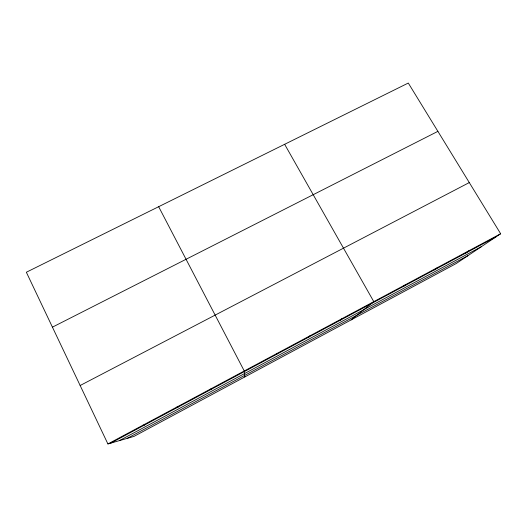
<?xml version="1.0" encoding="UTF-8"?>
<svg xmlns="http://www.w3.org/2000/svg" width="527" height="527" viewBox="0 0 527 527"><rect width="100%" height="100%" fill="white"/><g stroke="black" fill="none" stroke-linecap="round" stroke-linejoin="round"><path stroke-width="0.79" d="M276.668 354.302L277.261 353.307M308.618 337.201L309.85 335.87M340.172 320.311L342.023 318.651M351.134 319.909L373.795 301.642L284.646 144.299M403.056 286.642L406.119 284.343M434.373 269.877L438.029 267.261M465.301 253.322L469.537 250.397M500.65 233.751L456.217 263.54L133.917 436.428L107.91 443.951L26.35 272.242L408.293 83.049L500.65 233.751L107.91 443.951M110.749 443.128L495.854 236.966M119.379 440.631L481.21 246.781M127.191 438.372L467.824 255.76M80.15 385.507L469.287 182.573M52.436 327.155L437.897 131.355M142.665 425.348L144.787 424.907M176.973 406.989L178.383 406.923M210.833 388.86L211.558 389.157M158.66 206.703L244.258 370.975L244.798 376.95"/></g></svg>
